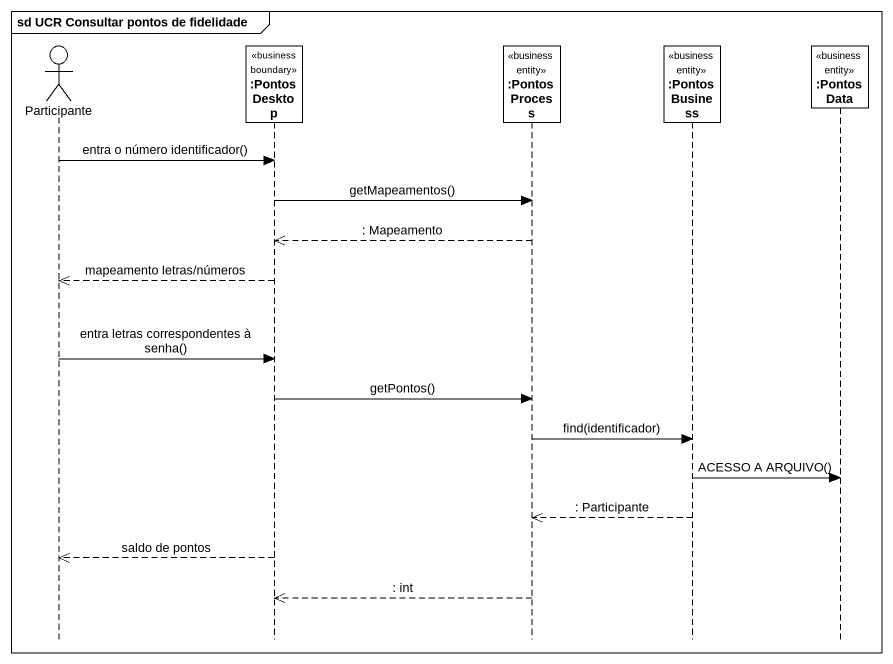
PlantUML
@startuml
mainframe sd UCR Consultar pontos de fidelidade
hide footbox
actor Participante
participant ":PontosDesktop" as PontosDesktop <<business boundary>>
participant ":PontosProcess" as PontosProcess <<business entity>>
participant ":PontosBusiness" as PontosBusiness <<business entity>>
participant ":PontosData" as PontosData <<business entity>>

Participante -> PontosDesktop : entra o número identificador()
PontosDesktop -> PontosProcess : getMapeamentos()
PontosProcess -->> PontosDesktop : : Mapeamento
PontosDesktop -->> Participante : mapeamento letras/números
Participante -> PontosDesktop : entra letras correspondentes à senha()
PontosDesktop -> PontosProcess : getPontos()
PontosProcess -> PontosBusiness : find(identificador)
PontosBusiness -> PontosData : ACESSO A ARQUIVO()
PontosBusiness -->> PontosProcess : : Participante
PontosDesktop -->> Participante : saldo de pontos
PontosProcess -->> PontosDesktop : : int
@enduml
